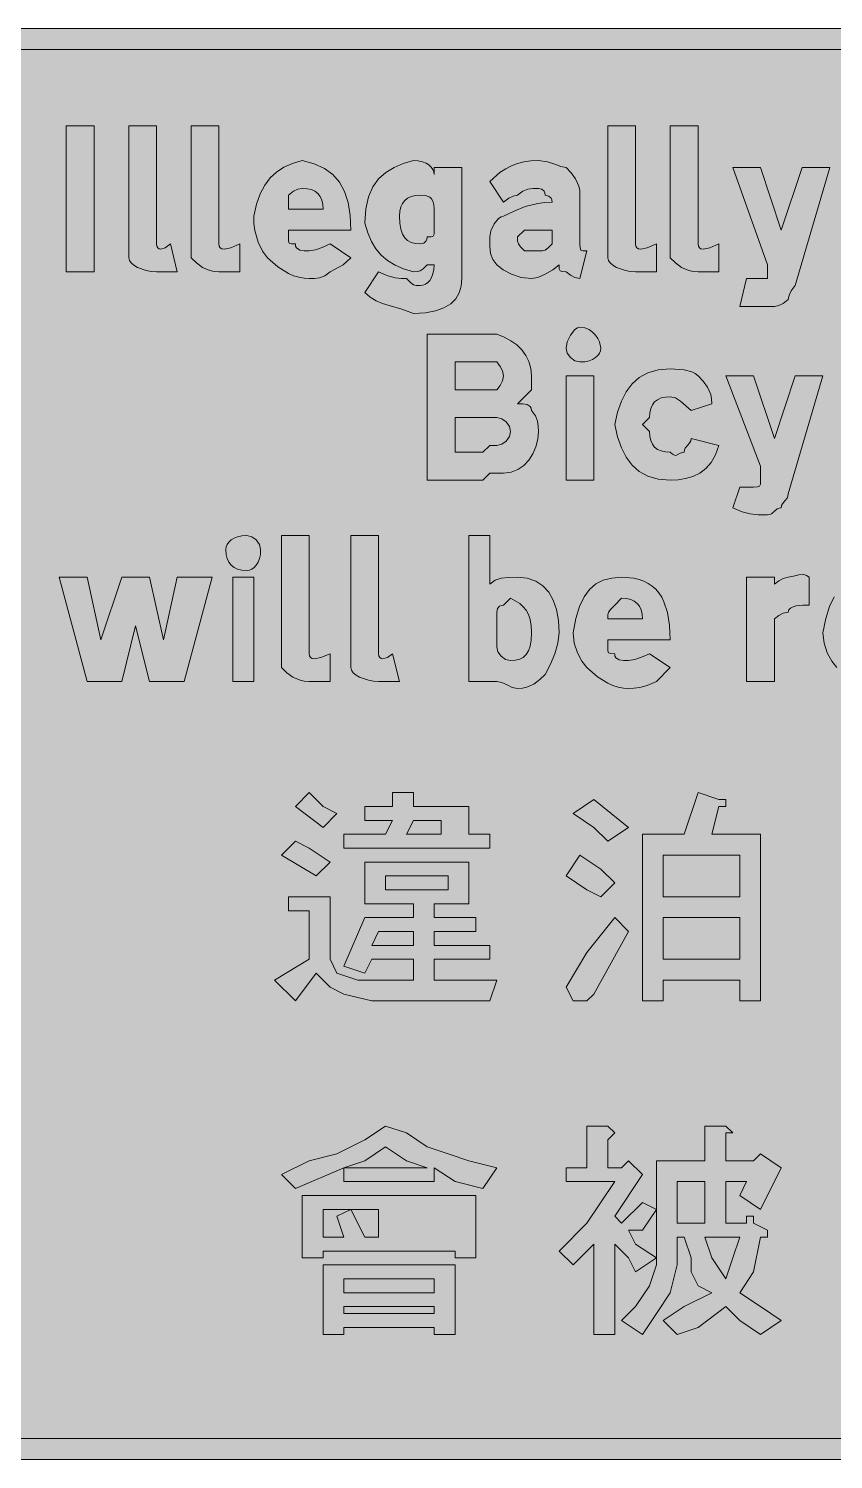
# Model space of a CAD drawing. Header units: metres. Extents: x 18 to 549, y 13 to 260.
# Drawn here: x 259 to 398.1, y 13 to 260.2 of the extents above; entities that cross this region are included whole.
import ezdxf

# ---------------------------------------------------------------- set-up
doc = ezdxf.new("R2010")
doc.units = ezdxf.units.M
doc.layers.add('FILL_BLACK_000000', color=7, linetype='Continuous', true_color=0x000000)
doc.layers.add('FILL_WHITE_FFFFFF', color=7, linetype='Continuous', true_color=0xffffff)

msp = doc.modelspace()

# ---------------------------------------------------------------- hatches: boundary and pattern name
at = {"layer": 'FILL_BLACK_000000', "true_color": 0x000000}
h = msp.add_hatch(color=7, dxfattribs=at)
h.dxf.hatch_style = 1
h.paths.add_polyline_path([(548.63, 19.58), (548.37, 17.91), (548.08, 17.15), (547.66, 16.47), (547.06, 15.86), (546.27, 15.36), (545.77, 14.57), (545.16, 13.97), (544.48, 13.55), (543.72, 13.26), (542.05, 13), (540.27, 12.96), (26.67, 12.96), (23.07, 12.96), (22.19, 13.17), (21.42, 13.71), (20.88, 14.48), (20.67, 15.36), (19.88, 15.86), (19.28, 16.47), (18.86, 17.15), (18.57, 17.91), (18.31, 19.58), (18.27, 21.36), (18.27, 251.76), (18.31, 253.54), (18.57, 255.21), (18.86, 255.97), (19.28, 256.65), (19.88, 257.26), (20.67, 257.76), (21.78, 258.64), (23.22, 259.41), (24.89, 259.95), (26.67, 260.16), (540.27, 260.16), (543.87, 260.16), (544.75, 259.45), (545.52, 258.96), (546.06, 258.47), (546.22, 258.16), (546.27, 257.76), (547.06, 257.26), (547.66, 256.65), (548.08, 255.97), (548.37, 255.21), (548.63, 253.54), (548.67, 251.76), (548.67, 21.36), (548.63, 19.58)])
h.paths.add_polyline_path([(545.05, 252.66), (544.92, 253.56), (544.56, 254.46), (543.87, 255.36), (542.97, 255.55), (542.07, 255.96), (541.17, 256.37), (540.27, 256.56), (26.67, 256.56), (25.98, 256.54), (25.62, 256.41), (25.49, 256.05), (25.47, 255.36), (23.07, 255.36), (23.07, 252.96), (22.67, 252.91), (22.38, 252.77), (22.02, 252.36), (21.87, 251.76), (21.87, 21.36), (21.89, 20.65), (22.02, 20.16), (22.38, 19.67), (23.07, 18.96), (23.07, 17.76), (23.47, 17.71), (23.78, 17.57), (24.27, 17.16), (24.76, 16.75), (25.07, 16.61), (25.47, 16.56), (26.67, 16.56), (540.27, 16.56), (542.67, 16.56), (543.87, 17.76), (545.07, 18.96), (545.07, 21.36), (545.07, 251.76), (545.05, 252.66)], flags=16)
h = msp.add_hatch(color=7, dxfattribs=at)
h.dxf.hatch_style = 1
h.paths.add_polyline_path([(265.47, 218.16), (265.47, 243.36), (270.27, 243.36), (270.27, 218.16), (265.47, 218.16)])
h = msp.add_hatch(color=7, dxfattribs=at)
h.dxf.hatch_style = 1
h.paths.add_polyline_path([(281.07, 222.96), (281.12, 222.57), (281.28, 222.29), (281.51, 222.12), (281.82, 222.06), (282.59, 222.29), (283.47, 222.96), (284.67, 218.16), (283.47, 218.16), (281.07, 218.16), (280.17, 218.21), (279.31, 218.37), (277.77, 218.91), (277.16, 219.27), (276.68, 219.68), (276.38, 220.11), (276.27, 220.56), (276.27, 221.76), (276.27, 243.36), (281.07, 243.36), (281.07, 222.96)])
h = msp.add_hatch(color=7, dxfattribs=at)
h.dxf.hatch_style = 1
h.paths.add_polyline_path([(291.87, 222.96), (291.93, 222.57), (292.1, 222.29), (292.38, 222.12), (292.77, 222.06), (293.9, 222.29), (295.47, 222.96), (295.47, 218.16), (294.27, 218.16), (291.87, 218.16), (291.02, 218.21), (290.28, 218.37), (289.02, 218.91), (287.99, 219.68), (287.07, 220.56), (287.07, 221.76), (287.07, 243.36), (291.87, 243.36), (291.87, 222.96)])
h = msp.add_hatch(color=7, dxfattribs=at)
h.dxf.hatch_style = 1
h.paths.add_polyline_path([(363.87, 222.96), (363.93, 222.57), (364.1, 222.29), (364.38, 222.12), (364.77, 222.06), (365.9, 222.29), (367.47, 222.96), (367.47, 218.16), (366.27, 218.16), (363.87, 218.16), (362.97, 218.21), (362.11, 218.37), (360.57, 218.91), (359.96, 219.27), (359.48, 219.68), (359.18, 220.11), (359.07, 220.56), (359.07, 221.76), (359.07, 243.36), (363.87, 243.36), (363.87, 222.96)])
h = msp.add_hatch(color=7, dxfattribs=at)
h.dxf.hatch_style = 1
h.paths.add_polyline_path([(374.67, 222.96), (374.73, 222.57), (374.9, 222.29), (375.18, 222.12), (375.57, 222.06), (376.7, 222.29), (378.27, 222.96), (378.27, 218.16), (377.07, 218.16), (374.67, 218.16), (373.82, 218.21), (373.08, 218.37), (371.82, 218.91), (370.79, 219.68), (369.87, 220.56), (369.87, 221.76), (369.87, 243.36), (374.67, 243.36), (374.67, 222.96)])
h = msp.add_hatch(color=7, dxfattribs=at)
h.dxf.hatch_style = 1
h.paths.add_polyline_path([(303.87, 224.16), (303.89, 223.47), (304.02, 223.11), (304.38, 222.98), (305.07, 222.96), (305.12, 222.56), (305.28, 222.27), (305.82, 221.91), (306.59, 221.78), (307.47, 221.76), (308.54, 221.95), (309.72, 222.36), (311.07, 222.96), (314.67, 220.56), (313.32, 219.36), (311.07, 218.16), (310.17, 217.47), (309.27, 217.11), (308.37, 216.98), (307.47, 216.96), (306.57, 217.02), (305.67, 217.19), (304.77, 217.47), (303.87, 217.86), (302.07, 218.99), (300.27, 220.56), (299.39, 221.69), (298.62, 223.26), (298.08, 225.29), (297.92, 226.47), (297.87, 227.76), (298.38, 229.85), (299.01, 231.62), (299.79, 233.12), (300.72, 234.36), (301.82, 235.38), (303.1, 236.2), (304.58, 236.85), (306.27, 237.36), (308.35, 236.8), (310.11, 235.99), (311.56, 234.93), (312.72, 233.61), (313.59, 232), (314.2, 230.1), (314.56, 227.89), (314.67, 225.36), (303.87, 225.36), (303.87, 224.16)])
h.paths.add_polyline_path([(309.81, 229.8), (309.65, 230.54), (309.36, 231.15), (308.97, 231.66), (308.46, 232.05), (307.85, 232.34), (307.11, 232.5), (306.27, 232.56), (305.52, 232.41), (304.75, 232.05), (303.87, 231.36), (303.87, 228.96), (309.87, 228.96), (309.81, 229.8)], flags=16)
h = msp.add_hatch(color=7, dxfattribs=at)
h.dxf.hatch_style = 1
h.paths.add_polyline_path([(333.4, 214.5), (332.79, 213.48), (331.92, 212.61), (330.76, 211.91), (329.31, 211.39), (327.55, 211.07), (325.47, 210.96), (323.48, 211.69), (321.27, 212.31), (320.15, 212.68), (319.06, 213.15), (318.02, 213.77), (317.07, 214.56), (319.47, 218.16), (321.06, 217.47), (322.32, 217.11), (323.35, 216.98), (324.27, 216.96), (324.98, 216.27), (325.47, 215.91), (325.96, 215.78), (326.67, 215.76), (327.12, 215.82), (327.55, 215.99), (327.96, 216.27), (328.32, 216.66), (328.63, 217.17), (328.86, 217.79), (329.02, 218.52), (329.07, 219.36), (327.87, 219.36), (327.16, 218.67), (326.67, 218.31), (326.18, 218.18), (325.47, 218.16), (323.78, 218.67), (322.3, 219.3), (321.02, 220.08), (319.92, 221.01), (318.99, 222.11), (318.21, 223.39), (317.58, 224.87), (317.07, 226.56), (317.23, 229.04), (317.71, 231.12), (318.46, 232.82), (319.47, 234.21), (320.7, 235.31), (322.13, 236.18), (323.73, 236.85), (325.47, 237.36), (326.31, 237.31), (327.05, 237.15), (327.66, 236.92), (328.17, 236.61), (328.56, 236.25), (328.85, 235.84), (329.01, 235.41), (329.07, 234.96), (329.07, 236.16), (333.87, 236.16), (333.87, 216.96), (333.76, 215.67), (333.4, 214.5)])
h.paths.add_polyline_path([(328.86, 230.35), (328.63, 230.77), (328.32, 231.06), (327.55, 231.32), (326.67, 231.36), (325.83, 231.3), (325.1, 231.14), (324.48, 230.85), (323.97, 230.46), (323.58, 229.95), (323.3, 229.34), (323.13, 228.6), (323.07, 227.76), (323.13, 226.52), (323.3, 225.49), (323.58, 224.66), (323.97, 224.01), (324.48, 223.53), (325.1, 223.2), (325.83, 223.02), (326.67, 222.96), (327.27, 223.11), (327.68, 223.47), (327.82, 223.76), (327.87, 224.16), (328.56, 224.18), (328.92, 224.31), (329.05, 224.67), (329.07, 225.36), (329.07, 228.96), (329.02, 229.75), (328.86, 230.35)], flags=16)
h = msp.add_hatch(color=7, dxfattribs=at)
h.dxf.hatch_style = 1
h.paths.add_polyline_path([(353.39, 217.15), (352.62, 217.56), (351.87, 218.16), (351.18, 218.18), (350.82, 218.31), (350.69, 218.67), (350.67, 219.36), (349.58, 218.48), (348.27, 217.71), (346.96, 217.17), (345.87, 216.96), (344.09, 217.17), (342.42, 217.71), (340.98, 218.48), (339.87, 219.36), (339.18, 220.28), (338.82, 221.31), (338.69, 222.57), (338.67, 224.16), (338.88, 225.23), (339.42, 226.41), (340.19, 227.37), (340.62, 227.65), (341.07, 227.76), (342.89, 228.64), (344.82, 229.41), (346.98, 229.95), (348.17, 230.11), (349.47, 230.16), (349.42, 230.56), (349.28, 230.85), (348.87, 231.21), (348.27, 231.36), (348.22, 231.76), (348.08, 232.05), (347.67, 232.41), (347.07, 232.56), (346.17, 232.54), (345.27, 232.41), (344.37, 232.05), (343.47, 231.36), (342.72, 231.21), (341.95, 230.85), (341.07, 230.16), (338.67, 233.76), (340.49, 235.34), (341.43, 235.95), (342.42, 236.46), (343.46, 236.85), (344.58, 237.13), (345.77, 237.3), (347.07, 237.36), (348.66, 237.17), (349.92, 236.76), (350.95, 236.35), (351.87, 236.16), (352.75, 235.24), (353.52, 234.21), (354.06, 232.95), (354.22, 232.21), (354.27, 231.36), (354.27, 222.96), (354.29, 222.27), (354.42, 221.91), (354.78, 221.78), (355.47, 221.76), (354.27, 216.96), (353.39, 217.15)])
h.paths.add_polyline_path([(343.62, 222.96), (343.98, 222.47), (344.67, 221.76), (347.07, 221.76), (347.78, 221.78), (348.27, 221.91), (348.76, 222.27), (349.47, 222.96), (349.47, 225.36), (344.67, 225.36), (343.47, 224.16), (343.49, 223.45), (343.62, 222.96)], flags=16)
h = msp.add_hatch(color=7, dxfattribs=at)
h.dxf.hatch_style = 1
h.paths.add_polyline_path([(391.47, 215.76), (390.78, 214.88), (390.42, 214.11), (390.27, 213.36), (389.39, 212.67), (388.62, 212.31), (387.87, 212.16), (381.87, 212.16), (383.07, 216.96), (384.27, 216.96), (385.47, 216.96), (386.67, 216.96), (386.67, 218.16), (386.67, 219.36), (380.67, 236.16), (385.47, 236.16), (389.07, 225.36), (392.67, 236.16), (397.47, 236.16), (391.47, 215.76)])
h = msp.add_hatch(color=7, dxfattribs=at)
h.dxf.hatch_style = 1
h.paths.add_polyline_path([(357.81, 204.51), (357.65, 204.08), (357.36, 203.67), (356.97, 203.31), (356.46, 203), (355.85, 202.77), (355.11, 202.61), (354.27, 202.56), (353.39, 202.77), (352.62, 203.31), (352.08, 204.08), (351.87, 204.96), (352.08, 206.03), (352.62, 207.21), (353.39, 208.17), (353.82, 208.45), (354.27, 208.56), (355.11, 208.45), (355.85, 208.17), (356.46, 207.74), (356.97, 207.21), (357.36, 206.63), (357.65, 206.03), (357.87, 204.96), (357.81, 204.51)])
h = msp.add_hatch(color=7, dxfattribs=at)
h.dxf.hatch_style = 1
h.paths.add_polyline_path([(337.47, 207.36), (338.67, 207.36), (339.87, 207.36), (341.16, 206.85), (342.33, 206.24), (343.35, 205.5), (344.22, 204.66), (344.92, 203.7), (345.44, 202.64), (345.76, 201.45), (345.87, 200.16), (345.87, 197.76), (343.47, 195.36), (344.35, 195.34), (345.12, 195.21), (345.66, 194.85), (345.82, 194.56), (345.87, 194.16), (346.56, 193.26), (346.92, 192.36), (347.05, 191.46), (347.07, 190.56), (346.96, 189.22), (346.64, 187.92), (346.12, 186.7), (345.42, 185.61), (344.55, 184.69), (343.53, 183.98), (342.36, 183.52), (341.07, 183.36), (339.87, 183.36), (338.67, 183.36), (337.47, 182.16), (327.87, 182.16), (327.87, 207.36), (336.27, 207.36), (337.47, 207.36)])
h.paths.add_polyline_path([(339.87, 202.56), (338.67, 202.56), (337.47, 202.56), (332.67, 202.56), (332.67, 197.76), (337.47, 197.76), (338.67, 197.76), (339.87, 197.76), (340.47, 198.51), (340.88, 199.28), (341.07, 200.16), (340.88, 201.04), (340.47, 201.81), (339.87, 202.56)], flags=16)
h.paths.add_polyline_path([(338.67, 188.16), (339.87, 188.16), (340.75, 188.37), (341.52, 188.91), (342.06, 189.68), (342.27, 190.56), (342.06, 191.44), (341.52, 192.21), (340.75, 192.75), (339.87, 192.96), (338.67, 192.96), (337.47, 192.96), (332.67, 192.96), (332.67, 186.96), (337.47, 186.96), (338.67, 188.16)], flags=16)
h = msp.add_hatch(color=7, dxfattribs=at)
h.dxf.hatch_style = 1
h.paths.add_polyline_path([(372.27, 201.21), (373.58, 200.85), (374.17, 200.56), (374.67, 200.16), (375.55, 199.24), (376.32, 198.21), (376.86, 196.95), (377.02, 196.21), (377.07, 195.36), (373.47, 194.16), (371.67, 195.81), (370.77, 196.35), (369.87, 196.56), (369.03, 196.5), (368.3, 196.34), (367.68, 196.05), (367.17, 195.66), (366.78, 195.15), (366.5, 194.53), (366.33, 193.8), (366.27, 192.96), (365.07, 191.76), (366.27, 190.56), (366.33, 189.72), (366.5, 188.99), (366.78, 188.37), (367.17, 187.86), (367.68, 187.47), (368.3, 187.19), (369.03, 187.02), (369.87, 186.96), (370.27, 186.62), (370.58, 186.45), (370.84, 186.43), (371.07, 186.51), (371.56, 186.79), (372.27, 186.96), (372.32, 187.36), (372.46, 187.67), (372.87, 188.16), (373.28, 188.65), (373.42, 188.96), (373.47, 189.36), (378.27, 188.16), (377.71, 186.52), (376.96, 185.2), (376.03, 184.15), (374.97, 183.36), (373.79, 182.79), (372.53, 182.42), (371.22, 182.22), (369.87, 182.16), (367.78, 182.33), (366.01, 182.82), (364.51, 183.62), (363.27, 184.71), (362.25, 186.09), (361.43, 187.73), (360.78, 189.62), (360.27, 191.76), (360.78, 193.9), (361.43, 195.79), (362.25, 197.43), (363.27, 198.81), (364.51, 199.9), (366.01, 200.7), (367.78, 201.19), (369.87, 201.36), (372.27, 201.21)])
h = msp.add_hatch(color=7, dxfattribs=at)
h.dxf.hatch_style = 1
h.paths.add_polyline_path([(351.87, 182.16), (351.87, 200.16), (356.67, 200.16), (356.67, 182.16), (351.87, 182.16)])
h = msp.add_hatch(color=7, dxfattribs=at)
h.dxf.hatch_style = 1
h.paths.add_polyline_path([(390.27, 179.76), (390.22, 179.36), (390.08, 179.05), (389.67, 178.56), (389.26, 178.07), (389.12, 177.76), (389.07, 177.36), (388.67, 177.31), (388.36, 177.17), (387.87, 176.76), (387.38, 176.35), (387.07, 176.21), (386.67, 176.16), (385.06, 176.18), (383.67, 176.31), (382.28, 176.67), (380.67, 177.36), (381.87, 180.96), (383.07, 180.96), (384.27, 180.96), (384.96, 180.98), (385.32, 181.11), (385.45, 181.47), (385.47, 182.16), (385.47, 183.36), (385.47, 184.56), (379.47, 200.16), (384.27, 200.16), (387.87, 189.36), (391.47, 200.16), (396.27, 200.16), (390.27, 179.76)])
h = msp.add_hatch(color=7, dxfattribs=at)
h.dxf.hatch_style = 1
h.paths.add_polyline_path([(299.02, 169.32), (298.86, 168.59), (298.63, 167.97), (298.32, 167.46), (297.96, 167.07), (297.55, 166.79), (297.12, 166.62), (296.67, 166.56), (295.83, 166.62), (295.1, 166.79), (294.48, 167.07), (293.97, 167.46), (293.58, 167.97), (293.3, 168.59), (293.13, 169.32), (293.07, 170.16), (293.13, 170.61), (293.3, 171.04), (293.58, 171.45), (293.97, 171.81), (294.48, 172.12), (295.1, 172.35), (295.83, 172.51), (296.67, 172.56), (297.55, 172.35), (298.32, 171.81), (298.86, 171.04), (299.07, 170.16), (299.02, 169.32)])
h = msp.add_hatch(color=7, dxfattribs=at)
h.dxf.hatch_style = 1
h.paths.add_polyline_path([(307.47, 152.16), (307.53, 151.77), (307.7, 151.48), (307.98, 151.32), (308.37, 151.26), (309.5, 151.48), (311.07, 152.16), (311.07, 147.36), (309.87, 147.36), (307.47, 147.36), (306.62, 147.41), (305.88, 147.57), (304.62, 148.11), (303.59, 148.88), (302.67, 149.76), (302.67, 150.96), (302.67, 172.56), (307.47, 172.56), (307.47, 152.16)])
h = msp.add_hatch(color=7, dxfattribs=at)
h.dxf.hatch_style = 1
h.paths.add_polyline_path([(319.47, 152.16), (319.52, 151.77), (319.68, 151.48), (319.91, 151.32), (320.22, 151.26), (320.99, 151.48), (321.87, 152.16), (323.07, 147.36), (321.87, 147.36), (319.47, 147.36), (318.57, 147.41), (317.71, 147.57), (316.17, 148.11), (315.56, 148.47), (315.08, 148.88), (314.78, 149.31), (314.67, 149.76), (314.67, 150.96), (314.67, 172.56), (319.47, 172.56), (319.47, 152.16)])
h = msp.add_hatch(color=7, dxfattribs=at)
h.dxf.hatch_style = 1
h.paths.add_polyline_path([(341.67, 146.76), (340.77, 147.17), (339.87, 147.36), (335.07, 147.36), (335.07, 172.56), (338.67, 172.56), (338.67, 164.16), (339.59, 164.85), (340.62, 165.21), (341.88, 165.34), (343.47, 165.36), (345.16, 165.19), (346.62, 164.7), (347.86, 163.9), (348.87, 162.81), (349.66, 161.43), (350.22, 159.79), (350.56, 157.9), (350.67, 155.76), (350.46, 153.96), (349.92, 152.16), (349.15, 150.36), (348.27, 148.56), (347.35, 147.68), (346.32, 146.91), (345.06, 146.37), (344.32, 146.21), (343.47, 146.16), (342.57, 146.35), (341.67, 146.76)])
h.paths.add_polyline_path([(343.85, 151.2), (344.46, 151.53), (344.97, 152.01), (345.36, 152.66), (345.65, 153.49), (345.81, 154.52), (345.87, 155.76), (345.81, 157), (345.65, 158.05), (345.36, 158.92), (344.97, 159.66), (344.46, 160.28), (343.85, 160.82), (342.27, 161.76), (341.07, 160.56), (340.67, 160.51), (340.38, 160.37), (340.02, 159.96), (339.87, 159.36), (339.87, 153.36), (340.08, 152.48), (340.62, 151.71), (341.39, 151.17), (342.27, 150.96), (343.11, 151.02), (343.85, 151.2)], flags=16)
h = msp.add_hatch(color=7, dxfattribs=at)
h.dxf.hatch_style = 1
h.paths.add_polyline_path([(383.07, 165.36), (387.87, 165.36), (387.87, 164.16), (388.62, 164.76), (389.39, 165.17), (390.27, 165.36), (391.17, 165.53), (392.07, 165.81), (392.97, 165.87), (393.42, 165.7), (393.87, 165.36), (393.87, 160.56), (392.8, 160.54), (391.62, 160.41), (391.09, 160.27), (390.66, 160.05), (390.38, 159.76), (390.27, 159.36), (389.39, 159.17), (388.62, 158.76), (387.87, 158.16), (387.87, 147.36), (383.07, 147.36), (383.07, 165.36)])
h = msp.add_hatch(color=7, dxfattribs=at)
h.dxf.hatch_style = 1
h.paths.add_polyline_path([(279.87, 147.36), (277.47, 156.96), (275.07, 147.36), (269.07, 147.36), (264.27, 165.36), (269.07, 165.36), (271.47, 154.56), (275.07, 165.36), (277.47, 165.36), (279.87, 165.36), (282.27, 154.56), (284.67, 165.36), (290.67, 165.36), (285.87, 147.36), (279.87, 147.36)])
h = msp.add_hatch(color=7, dxfattribs=at)
h.dxf.hatch_style = 1
h.paths.add_polyline_path([(294.27, 147.36), (294.27, 165.36), (297.87, 165.36), (297.87, 147.36), (294.27, 147.36)])
h = msp.add_hatch(color=7, dxfattribs=at)
h.dxf.hatch_style = 1
h.paths.add_polyline_path([(359.07, 153.36), (359.09, 152.67), (359.22, 152.31), (359.58, 152.18), (360.27, 152.16), (360.32, 151.76), (360.48, 151.47), (361.02, 151.11), (361.79, 150.98), (362.67, 150.96), (363.74, 151.15), (364.92, 151.56), (366.27, 152.16), (369.87, 149.76), (367.47, 147.36), (365.88, 146.67), (364.62, 146.31), (363.59, 146.18), (362.67, 146.16), (361.77, 146.22), (360.87, 146.39), (359.97, 146.67), (359.07, 147.06), (357.27, 148.19), (355.47, 149.76), (354.59, 150.87), (353.82, 152.31), (353.28, 153.98), (353.07, 155.76), (353.58, 158.24), (354.21, 160.3), (354.99, 161.96), (355.92, 163.26), (357.02, 164.22), (358.3, 164.87), (359.78, 165.24), (361.47, 165.36), (363.55, 165.19), (364.47, 164.98), (365.31, 164.68), (366.08, 164.31), (366.76, 163.84), (367.38, 163.29), (367.92, 162.66), (368.39, 161.94), (368.79, 161.14), (369.4, 159.29), (369.76, 157.09), (369.87, 154.56), (359.07, 154.56), (359.07, 153.36)])
h.paths.add_polyline_path([(365.01, 159), (364.85, 159.74), (364.56, 160.35), (364.17, 160.86), (363.66, 161.25), (363.05, 161.54), (362.31, 161.7), (361.47, 161.76), (360.27, 160.56), (359.58, 159.85), (359.22, 159.36), (359.09, 158.87), (359.07, 158.16), (365.07, 158.16), (365.01, 159)], flags=16)
h = msp.add_hatch(color=7, dxfattribs=at)
h.dxf.hatch_style = 1
h.paths.add_polyline_path([(402.27, 153.36), (402.29, 152.67), (402.42, 152.31), (402.78, 152.18), (403.47, 152.16), (403.52, 151.76), (403.68, 151.47), (404.22, 151.11), (404.99, 150.98), (405.87, 150.96), (406.94, 151.15), (408.12, 151.56), (409.47, 152.16), (413.07, 149.76), (410.67, 147.36), (409.08, 146.67), (407.82, 146.31), (406.79, 146.18), (405.87, 146.16), (404.97, 146.22), (404.07, 146.39), (403.17, 146.67), (402.27, 147.06), (400.47, 148.19), (398.67, 149.76), (397.79, 150.87), (397.02, 152.31), (396.48, 153.98), (396.27, 155.76), (396.78, 158.24), (397.41, 160.3), (398.19, 161.96), (399.12, 163.26), (400.22, 164.22), (401.5, 164.87), (402.98, 165.24), (404.67, 165.36), (406.75, 165.19), (407.67, 164.98), (408.51, 164.68), (409.28, 164.31), (409.96, 163.84), (410.58, 163.29), (411.12, 162.66), (411.59, 161.94), (411.99, 161.14), (412.6, 159.29), (412.96, 157.09), (413.07, 154.56), (402.27, 154.56), (402.27, 153.36)])
h.paths.add_polyline_path([(408.21, 159), (408.05, 159.74), (407.76, 160.35), (407.37, 160.86), (406.86, 161.25), (406.25, 161.54), (405.51, 161.7), (404.67, 161.76), (403.47, 160.56), (402.78, 159.85), (402.42, 159.36), (402.29, 158.87), (402.27, 158.16), (408.27, 158.16), (408.21, 159)], flags=16)
h = msp.add_hatch(color=7, dxfattribs=at)
h.dxf.hatch_style = 1
h.paths.add_polyline_path([(309.87, 125.76), (312.27, 124.56), (309.87, 122.16), (305.07, 125.76), (307.47, 128.16), (309.87, 125.76)])
h = msp.add_hatch(color=7, dxfattribs=at)
h.dxf.hatch_style = 1
h.paths.add_polyline_path([(325.47, 125.76), (335.07, 125.76), (335.07, 120.96), (338.67, 120.96), (338.67, 118.56), (313.47, 118.56), (313.47, 120.96), (320.67, 120.96), (321.87, 123.36), (317.07, 123.36), (317.07, 125.76), (321.87, 125.76), (321.87, 128.16), (325.47, 128.16), (325.47, 125.76)])
h.paths.add_polyline_path([(330.27, 123.36), (325.47, 123.36), (324.27, 120.96), (330.27, 120.96), (330.27, 123.36)], flags=16)
h = msp.add_hatch(color=7, dxfattribs=at)
h.dxf.hatch_style = 1
h.paths.add_polyline_path([(362.67, 122.16), (359.07, 119.76), (356.67, 122.16), (353.07, 124.56), (356.67, 126.96), (362.67, 122.16)])
h = msp.add_hatch(color=7, dxfattribs=at)
h.dxf.hatch_style = 1
h.paths.add_polyline_path([(379.47, 126.96), (379.47, 125.76), (378.27, 125.76), (377.07, 120.96), (385.47, 120.96), (385.47, 92.16), (381.87, 92.16), (381.87, 95.76), (368.67, 95.76), (368.67, 92.16), (365.07, 92.16), (365.07, 120.96), (372.27, 120.96), (374.67, 128.16), (378.27, 126.96), (379.47, 126.96)])
h.paths.add_polyline_path([(368.67, 117.36), (368.67, 110.16), (381.87, 110.16), (381.87, 117.36), (368.67, 117.36)], flags=16)
h.paths.add_polyline_path([(381.87, 106.56), (368.67, 106.56), (368.67, 99.36), (381.87, 99.36), (381.87, 106.56)], flags=16)
h = msp.add_hatch(color=7, dxfattribs=at)
h.dxf.hatch_style = 1
h.paths.add_polyline_path([(307.47, 118.56), (311.07, 116.16), (308.67, 113.76), (302.67, 117.36), (305.07, 119.76), (307.47, 118.56)])
h = msp.add_hatch(color=7, dxfattribs=at)
h.dxf.hatch_style = 1
h.paths.add_polyline_path([(357.87, 114.96), (360.27, 112.56), (357.87, 110.16), (355.47, 111.36), (351.87, 113.76), (354.27, 117.36), (357.87, 114.96)])
h = msp.add_hatch(color=7, dxfattribs=at)
h.dxf.hatch_style = 1
h.paths.add_polyline_path([(312.27, 96.96), (315.87, 95.76), (319.47, 95.76), (325.47, 95.76), (325.47, 99.36), (318.27, 99.36), (317.07, 96.96), (313.47, 98.16), (317.07, 106.56), (325.47, 106.56), (325.47, 108.96), (317.07, 108.96), (317.07, 116.16), (335.07, 116.16), (335.07, 108.96), (329.07, 108.96), (329.07, 106.56), (336.27, 106.56), (336.27, 104.16), (329.07, 104.16), (329.07, 101.76), (338.67, 101.76), (338.67, 99.36), (329.07, 99.36), (329.07, 95.76), (339.87, 95.76), (338.67, 92.16), (323.07, 92.16), (318.27, 92.16), (313.47, 93.36), (311.07, 94.56), (308.67, 96.96), (305.07, 92.16), (301.47, 95.76), (307.47, 99.36), (307.47, 107.76), (303.87, 107.76), (303.87, 110.16), (311.07, 110.16), (311.07, 99.36), (312.27, 96.96)])
h.paths.add_polyline_path([(319.47, 104.16), (318.27, 101.76), (325.47, 101.76), (325.47, 104.16), (319.47, 104.16)], flags=16)
h.paths.add_polyline_path([(331.47, 113.76), (320.67, 113.76), (320.67, 111.36), (331.47, 111.36), (331.47, 113.76)], flags=16)
h = msp.add_hatch(color=7, dxfattribs=at)
h.dxf.hatch_style = 1
h.paths.add_polyline_path([(356.67, 93.36), (355.47, 92.16), (354.27, 92.16), (353.07, 92.16), (351.87, 94.56), (355.47, 100.56), (360.27, 106.56), (362.67, 104.16), (356.67, 93.36)])
h = msp.add_hatch(color=7, dxfattribs=at)
h.dxf.hatch_style = 1
h.paths.add_polyline_path([(335.07, 64.56), (339.87, 63.36), (337.47, 59.76), (332.67, 60.96), (329.07, 63.36), (329.07, 60.96), (313.47, 60.96), (313.47, 63.36), (305.07, 59.76), (302.67, 62.16), (307.47, 64.56), (312.27, 65.76), (317.07, 68.16), (320.67, 70.56), (324.27, 69.36), (327.87, 66.96), (331.47, 65.76), (335.07, 64.56)])
h.paths.add_polyline_path([(327.87, 63.36), (324.27, 64.56), (320.67, 66.96), (317.07, 64.56), (313.47, 63.36), (327.87, 63.36)], flags=16)
h = msp.add_hatch(color=7, dxfattribs=at)
h.dxf.hatch_style = 1
h.paths.add_polyline_path([(355.47, 70.56), (359.07, 70.56), (360.27, 69.36), (359.07, 68.16), (359.07, 63.36), (361.47, 63.36), (362.67, 64.56), (365.07, 62.16), (360.27, 54.96), (361.47, 53.76), (365.07, 57.36), (367.47, 56.16), (365.07, 52.56), (362.67, 52.56), (363.87, 50.16), (367.47, 47.76), (363.87, 45.36), (362.67, 47.76), (360.27, 50.16), (360.27, 34.56), (356.67, 34.56), (356.67, 50.16), (353.07, 46.56), (350.67, 48.96), (355.47, 53.76), (360.27, 60.96), (351.87, 60.96), (351.87, 63.36), (355.47, 63.36), (355.47, 70.56)])
h = msp.add_hatch(color=7, dxfattribs=at)
h.dxf.hatch_style = 1
h.paths.add_polyline_path([(380.67, 69.36), (379.47, 69.36), (379.47, 64.56), (384.27, 64.56), (385.47, 65.76), (389.07, 63.36), (385.47, 56.16), (381.87, 58.56), (383.07, 60.96), (379.47, 60.96), (379.47, 53.76), (383.07, 53.76), (383.07, 54.96), (384.27, 54.96), (384.27, 53.76), (386.67, 52.56), (386.67, 51.36), (385.47, 51.36), (384.27, 45.36), (381.87, 41.76), (385.47, 39.36), (389.07, 36.96), (385.47, 34.56), (381.87, 36.96), (379.47, 39.36), (374.67, 35.76), (371.07, 34.56), (368.67, 36.96), (372.27, 39.36), (377.07, 41.76), (374.67, 42.96), (373.47, 45.36), (373.47, 47.76), (372.27, 51.36), (371.07, 51.36), (371.07, 46.56), (369.87, 41.76), (367.47, 38.16), (365.07, 34.56), (361.47, 36.96), (363.87, 39.36), (366.27, 42.96), (367.47, 46.56), (367.47, 51.36), (367.47, 64.56), (375.87, 64.56), (375.87, 70.56), (379.47, 70.56), (380.67, 69.36)])
h.paths.add_polyline_path([(380.67, 47.76), (381.87, 51.36), (375.87, 51.36), (377.07, 47.76), (379.47, 44.16), (380.67, 47.76)], flags=16)
h.paths.add_polyline_path([(375.87, 60.96), (371.07, 60.96), (371.07, 53.76), (375.87, 53.76), (375.87, 60.96)], flags=16)
h = msp.add_hatch(color=7, dxfattribs=at)
h.dxf.hatch_style = 1
h.paths.add_polyline_path([(336.27, 47.76), (332.67, 47.76), (332.67, 48.96), (309.87, 48.96), (309.87, 47.76), (306.27, 47.76), (306.27, 58.56), (336.27, 58.56), (336.27, 47.76)])
h.paths.add_polyline_path([(309.87, 51.36), (313.47, 51.36), (312.27, 54.96), (314.67, 56.16), (309.87, 56.16), (309.87, 51.36)], flags=16)
h.paths.add_polyline_path([(317.07, 51.36), (319.47, 51.36), (319.47, 56.16), (314.67, 56.16), (317.07, 51.36)], flags=16)
h = msp.add_hatch(color=7, dxfattribs=at)
h.dxf.hatch_style = 1
h.paths.add_polyline_path([(329.07, 34.56), (329.07, 35.76), (313.47, 35.76), (313.47, 34.56), (309.87, 34.56), (309.87, 46.56), (332.67, 46.56), (332.67, 34.56), (329.07, 34.56)])
h.paths.add_polyline_path([(313.47, 39.36), (313.47, 38.16), (329.07, 38.16), (329.07, 39.36), (313.47, 39.36)], flags=16)
h.paths.add_polyline_path([(329.07, 44.16), (313.47, 44.16), (313.47, 41.76), (329.07, 41.76), (329.07, 44.16)], flags=16)
at = {"layer": 'FILL_WHITE_FFFFFF', "true_color": 0xffffff}
h = msp.add_hatch(color=7, dxfattribs=at)
h.dxf.hatch_style = 1
h.paths.add_polyline_path([(540.98, 256.54), (541.47, 256.41), (541.96, 256.05), (542.67, 255.36), (543.87, 255.36), (543.92, 254.96), (544.06, 254.65), (544.47, 254.16), (544.88, 253.67), (545.02, 253.36), (545.07, 252.96), (545.07, 251.76), (545.07, 21.36), (545.05, 20.46), (544.92, 19.56), (544.56, 18.66), (543.87, 17.76), (542.97, 17.07), (542.07, 16.71), (541.17, 16.58), (540.27, 16.56), (26.67, 16.56), (25.77, 16.58), (24.87, 16.71), (23.97, 17.07), (23.07, 17.76), (22.88, 18.66), (22.47, 19.56), (22.06, 20.46), (21.87, 21.36), (21.87, 251.76), (22.06, 252.66), (22.47, 253.56), (22.88, 254.46), (23.07, 255.36), (23.97, 255.55), (24.87, 255.96), (25.77, 256.37), (26.67, 256.56), (540.27, 256.56), (540.98, 256.54)])

# ---------------------------------------------------------------- linework, layer by layer
at = {"layer": 'FILL_BLACK_000000', "lineweight": 0, "true_color": 0x000000}
for points in [[(26.67, 260.16), (540.27, 260.16)], [(26.67, 16.56), (540.27, 16.56), (542.67, 16.56), (543.87, 17.76), (545.07, 18.96), (545.07, 21.36), (545.07, 251.76), (545.05, 252.66), (544.92, 253.56), (544.56, 254.46), (543.87, 255.36), (542.97, 255.55), (542.07, 255.96), (541.17, 256.37), (540.27, 256.56), (26.67, 256.56)], [(398.67, 149.76), (397.79, 150.87), (397.02, 152.31), (396.48, 153.98), (396.27, 155.76), (396.78, 158.24), (397.41, 160.3), (398.19, 161.96)], [(540.27, 12.96), (26.67, 12.96)]]:
    msp.add_lwpolyline(points, dxfattribs=at)
for points in [[(265.47, 218.16), (265.47, 243.36), (270.27, 243.36), (270.27, 218.16)], [(281.07, 222.96), (281.12, 222.57), (281.28, 222.29), (281.51, 222.12), (281.82, 222.06), (282.59, 222.29), (283.47, 222.96), (284.67, 218.16), (283.47, 218.16), (281.07, 218.16), (280.17, 218.21), (279.31, 218.37), (277.77, 218.91), (277.16, 219.27), (276.68, 219.68), (276.38, 220.11), (276.27, 220.56), (276.27, 221.76), (276.27, 243.36), (281.07, 243.36)], [(291.87, 222.96), (291.93, 222.57), (292.1, 222.29), (292.38, 222.12), (292.77, 222.06), (293.9, 222.29), (295.47, 222.96), (295.47, 218.16), (294.27, 218.16), (291.87, 218.16), (291.02, 218.21), (290.28, 218.37), (289.02, 218.91), (287.99, 219.68), (287.07, 220.56), (287.07, 221.76), (287.07, 243.36), (291.87, 243.36)], [(363.87, 222.96), (363.93, 222.57), (364.1, 222.29), (364.38, 222.12), (364.77, 222.06), (365.9, 222.29), (367.47, 222.96), (367.47, 218.16), (366.27, 218.16), (363.87, 218.16), (362.97, 218.21), (362.11, 218.37), (360.57, 218.91), (359.96, 219.27), (359.48, 219.68), (359.18, 220.11), (359.07, 220.56), (359.07, 221.76), (359.07, 243.36), (363.87, 243.36)], [(374.67, 222.96), (374.73, 222.57), (374.9, 222.29), (375.18, 222.12), (375.57, 222.06), (376.7, 222.29), (378.27, 222.96), (378.27, 218.16), (377.07, 218.16), (374.67, 218.16), (373.82, 218.21), (373.08, 218.37), (371.82, 218.91), (370.79, 219.68), (369.87, 220.56), (369.87, 221.76), (369.87, 243.36), (374.67, 243.36)], [(303.87, 224.16), (303.89, 223.47), (304.02, 223.11), (304.38, 222.98), (305.07, 222.96), (305.12, 222.56), (305.28, 222.27), (305.82, 221.91), (306.59, 221.78), (307.47, 221.76), (308.54, 221.95), (309.72, 222.36), (311.07, 222.96), (314.67, 220.56), (313.32, 219.36), (311.07, 218.16), (310.17, 217.47), (309.27, 217.11), (308.37, 216.98), (307.47, 216.96), (306.57, 217.02), (305.67, 217.19), (304.77, 217.47), (303.87, 217.86), (302.07, 218.99), (300.27, 220.56), (299.39, 221.69), (298.62, 223.26), (298.08, 225.29), (297.92, 226.47), (297.87, 227.76), (298.38, 229.85), (299.01, 231.62), (299.79, 233.12), (300.72, 234.36), (301.82, 235.38), (303.1, 236.2), (304.58, 236.85), (306.27, 237.36), (308.35, 236.8), (310.11, 235.99), (311.56, 234.93), (312.72, 233.61), (313.59, 232), (314.2, 230.1), (314.56, 227.89), (314.67, 225.36), (303.87, 225.36)], [(333.4, 214.5), (332.79, 213.48), (331.92, 212.61), (330.76, 211.91), (329.31, 211.39), (327.55, 211.07), (325.47, 210.96), (323.48, 211.69), (321.27, 212.31), (320.15, 212.68), (319.06, 213.15), (318.02, 213.77), (317.07, 214.56), (319.47, 218.16), (321.06, 217.47), (322.32, 217.11), (323.35, 216.98), (324.27, 216.96), (324.98, 216.27), (325.47, 215.91), (325.96, 215.78), (326.67, 215.76), (327.12, 215.82), (327.55, 215.99), (327.96, 216.27), (328.32, 216.66), (328.63, 217.17), (328.86, 217.79), (329.02, 218.52), (329.07, 219.36), (327.87, 219.36), (327.16, 218.67), (326.67, 218.31), (326.18, 218.18), (325.47, 218.16), (323.78, 218.67), (322.3, 219.3), (321.02, 220.08), (319.92, 221.01), (318.99, 222.11), (318.21, 223.39), (317.58, 224.87), (317.07, 226.56), (317.23, 229.04), (317.71, 231.12), (318.46, 232.82), (319.47, 234.21), (320.7, 235.31), (322.13, 236.18), (323.73, 236.85), (325.47, 237.36), (326.31, 237.31), (327.05, 237.15), (327.66, 236.92), (328.17, 236.61), (328.56, 236.25), (328.85, 235.84), (329.01, 235.41), (329.07, 234.96), (329.07, 236.16), (333.87, 236.16), (333.87, 216.96), (333.76, 215.67)], [(353.39, 217.15), (352.62, 217.56), (351.87, 218.16), (351.18, 218.18), (350.82, 218.31), (350.69, 218.67), (350.67, 219.36), (349.58, 218.48), (348.27, 217.71), (346.96, 217.17), (345.87, 216.96), (344.09, 217.17), (342.42, 217.71), (340.98, 218.48), (339.87, 219.36), (339.18, 220.28), (338.82, 221.31), (338.69, 222.57), (338.67, 224.16), (338.88, 225.23), (339.42, 226.41), (340.19, 227.37), (340.62, 227.65), (341.07, 227.76), (342.89, 228.64), (344.82, 229.41), (346.98, 229.95), (348.17, 230.11), (349.47, 230.16), (349.42, 230.56), (349.28, 230.85), (348.87, 231.21), (348.27, 231.36), (348.22, 231.76), (348.08, 232.05), (347.67, 232.41), (347.07, 232.56), (346.17, 232.54), (345.27, 232.41), (344.37, 232.05), (343.47, 231.36), (342.72, 231.21), (341.95, 230.85), (341.07, 230.16), (338.67, 233.76), (340.49, 235.34), (341.43, 235.95), (342.42, 236.46), (343.46, 236.85), (344.58, 237.13), (345.77, 237.3), (347.07, 237.36), (348.66, 237.17), (349.92, 236.76), (350.95, 236.35), (351.87, 236.16), (352.75, 235.24), (353.52, 234.21), (354.06, 232.95), (354.22, 232.21), (354.27, 231.36), (354.27, 222.96), (354.29, 222.27), (354.42, 221.91), (354.78, 221.78), (355.47, 221.76), (354.27, 216.96)], [(391.47, 215.76), (390.78, 214.88), (390.42, 214.11), (390.27, 213.36), (389.39, 212.67), (388.62, 212.31), (387.87, 212.16), (381.87, 212.16), (383.07, 216.96), (384.27, 216.96), (385.47, 216.96), (386.67, 216.96), (386.67, 218.16), (386.67, 219.36), (380.67, 236.16), (385.47, 236.16), (389.07, 225.36), (392.67, 236.16), (397.47, 236.16)], [(309.81, 229.8), (309.65, 230.54), (309.36, 231.15), (308.97, 231.66), (308.46, 232.05), (307.85, 232.34), (307.11, 232.5), (306.27, 232.56), (305.52, 232.41), (304.75, 232.05), (303.87, 231.36), (303.87, 228.96), (309.87, 228.96)], [(328.86, 230.35), (328.63, 230.77), (328.32, 231.06), (327.55, 231.32), (326.67, 231.36), (325.83, 231.3), (325.1, 231.14), (324.48, 230.85), (323.97, 230.46), (323.58, 229.95), (323.3, 229.34), (323.13, 228.6), (323.07, 227.76), (323.13, 226.52), (323.3, 225.49), (323.58, 224.66), (323.97, 224.01), (324.48, 223.53), (325.1, 223.2), (325.83, 223.02), (326.67, 222.96), (327.27, 223.11), (327.68, 223.47), (327.82, 223.76), (327.87, 224.16), (328.56, 224.18), (328.92, 224.31), (329.05, 224.67), (329.07, 225.36), (329.07, 228.96), (329.02, 229.75)], [(343.62, 222.96), (343.98, 222.47), (344.67, 221.76), (347.07, 221.76), (347.78, 221.78), (348.27, 221.91), (348.76, 222.27), (349.47, 222.96), (349.47, 225.36), (344.67, 225.36), (343.47, 224.16), (343.49, 223.45)], [(357.81, 204.51), (357.65, 204.08), (357.36, 203.67), (356.97, 203.31), (356.46, 203), (355.85, 202.77), (355.11, 202.61), (354.27, 202.56), (353.39, 202.77), (352.62, 203.31), (352.08, 204.08), (351.87, 204.96), (352.08, 206.03), (352.62, 207.21), (353.39, 208.17), (353.82, 208.45), (354.27, 208.56), (355.11, 208.45), (355.85, 208.17), (356.46, 207.74), (356.97, 207.21), (357.36, 206.63), (357.65, 206.03), (357.87, 204.96)], [(337.47, 207.36), (338.67, 207.36), (339.87, 207.36), (341.16, 206.85), (342.33, 206.24), (343.35, 205.5), (344.22, 204.66), (344.92, 203.7), (345.44, 202.64), (345.76, 201.45), (345.87, 200.16), (345.87, 197.76), (343.47, 195.36), (344.35, 195.34), (345.12, 195.21), (345.66, 194.85), (345.82, 194.56), (345.87, 194.16), (346.56, 193.26), (346.92, 192.36), (347.05, 191.46), (347.07, 190.56), (346.96, 189.22), (346.64, 187.92), (346.12, 186.7), (345.42, 185.61), (344.55, 184.69), (343.53, 183.98), (342.36, 183.52), (341.07, 183.36), (339.87, 183.36), (338.67, 183.36), (337.47, 182.16), (327.87, 182.16), (327.87, 207.36), (336.27, 207.36)], [(339.87, 202.56), (338.67, 202.56), (337.47, 202.56), (332.67, 202.56), (332.67, 197.76), (337.47, 197.76), (338.67, 197.76), (339.87, 197.76), (340.47, 198.51), (340.88, 199.28), (341.07, 200.16), (340.88, 201.04), (340.47, 201.81)], [(372.27, 201.21), (373.58, 200.85), (374.17, 200.56), (374.67, 200.16), (375.55, 199.24), (376.32, 198.21), (376.86, 196.95), (377.02, 196.21), (377.07, 195.36), (373.47, 194.16), (371.67, 195.81), (370.77, 196.35), (369.87, 196.56), (369.03, 196.5), (368.3, 196.34), (367.68, 196.05), (367.17, 195.66), (366.78, 195.15), (366.5, 194.53), (366.33, 193.8), (366.27, 192.96), (365.07, 191.76), (366.27, 190.56), (366.33, 189.72), (366.5, 188.99), (366.78, 188.37), (367.17, 187.86), (367.68, 187.47), (368.3, 187.19), (369.03, 187.02), (369.87, 186.96), (370.27, 186.62), (370.58, 186.45), (370.84, 186.43), (371.07, 186.51), (371.56, 186.79), (372.27, 186.96), (372.32, 187.36), (372.46, 187.67), (372.87, 188.16), (373.28, 188.65), (373.42, 188.96), (373.47, 189.36), (378.27, 188.16), (377.71, 186.52), (376.96, 185.2), (376.03, 184.15), (374.97, 183.36), (373.79, 182.79), (372.53, 182.42), (371.22, 182.22), (369.87, 182.16), (367.78, 182.33), (366.01, 182.82), (364.51, 183.62), (363.27, 184.71), (362.25, 186.09), (361.43, 187.73), (360.78, 189.62), (360.27, 191.76), (360.78, 193.9), (361.43, 195.79), (362.25, 197.43), (363.27, 198.81), (364.51, 199.9), (366.01, 200.7), (367.78, 201.19), (369.87, 201.36)], [(351.87, 182.16), (351.87, 200.16), (356.67, 200.16), (356.67, 182.16)], [(390.27, 179.76), (390.22, 179.36), (390.08, 179.05), (389.67, 178.56), (389.26, 178.07), (389.12, 177.76), (389.07, 177.36), (388.67, 177.31), (388.36, 177.17), (387.87, 176.76), (387.38, 176.35), (387.07, 176.21), (386.67, 176.16), (385.06, 176.18), (383.67, 176.31), (382.28, 176.67), (380.67, 177.36), (381.87, 180.96), (383.07, 180.96), (384.27, 180.96), (384.96, 180.98), (385.32, 181.11), (385.45, 181.47), (385.47, 182.16), (385.47, 183.36), (385.47, 184.56), (379.47, 200.16), (384.27, 200.16), (387.87, 189.36), (391.47, 200.16), (396.27, 200.16)], [(338.67, 188.16), (339.87, 188.16), (340.75, 188.37), (341.52, 188.91), (342.06, 189.68), (342.27, 190.56), (342.06, 191.44), (341.52, 192.21), (340.75, 192.75), (339.87, 192.96), (338.67, 192.96), (337.47, 192.96), (332.67, 192.96), (332.67, 186.96), (337.47, 186.96)], [(299.02, 169.32), (298.86, 168.59), (298.63, 167.97), (298.32, 167.46), (297.96, 167.07), (297.55, 166.79), (297.12, 166.62), (296.67, 166.56), (295.83, 166.62), (295.1, 166.79), (294.48, 167.07), (293.97, 167.46), (293.58, 167.97), (293.3, 168.59), (293.13, 169.32), (293.07, 170.16), (293.13, 170.61), (293.3, 171.04), (293.58, 171.45), (293.97, 171.81), (294.48, 172.12), (295.1, 172.35), (295.83, 172.51), (296.67, 172.56), (297.55, 172.35), (298.32, 171.81), (298.86, 171.04), (299.07, 170.16)], [(307.47, 152.16), (307.53, 151.77), (307.7, 151.48), (307.98, 151.32), (308.37, 151.26), (309.5, 151.48), (311.07, 152.16), (311.07, 147.36), (309.87, 147.36), (307.47, 147.36), (306.62, 147.41), (305.88, 147.57), (304.62, 148.11), (303.59, 148.88), (302.67, 149.76), (302.67, 150.96), (302.67, 172.56), (307.47, 172.56)], [(319.47, 152.16), (319.52, 151.77), (319.68, 151.48), (319.91, 151.32), (320.22, 151.26), (320.99, 151.48), (321.87, 152.16), (323.07, 147.36), (321.87, 147.36), (319.47, 147.36), (318.57, 147.41), (317.71, 147.57), (316.17, 148.11), (315.56, 148.47), (315.08, 148.88), (314.78, 149.31), (314.67, 149.76), (314.67, 150.96), (314.67, 172.56), (319.47, 172.56)], [(341.67, 146.76), (340.77, 147.17), (339.87, 147.36), (335.07, 147.36), (335.07, 172.56), (338.67, 172.56), (338.67, 164.16), (339.59, 164.85), (340.62, 165.21), (341.88, 165.34), (343.47, 165.36), (345.16, 165.19), (346.62, 164.7), (347.86, 163.9), (348.87, 162.81), (349.66, 161.43), (350.22, 159.79), (350.56, 157.9), (350.67, 155.76), (350.46, 153.96), (349.92, 152.16), (349.15, 150.36), (348.27, 148.56), (347.35, 147.68), (346.32, 146.91), (345.06, 146.37), (344.32, 146.21), (343.47, 146.16), (342.57, 146.35)], [(383.07, 165.36), (387.87, 165.36), (387.87, 164.16), (388.62, 164.76), (389.39, 165.17), (390.27, 165.36), (391.17, 165.53), (392.07, 165.81), (392.97, 165.87), (393.42, 165.7), (393.87, 165.36), (393.87, 160.56), (392.8, 160.54), (391.62, 160.41), (391.09, 160.27), (390.66, 160.05), (390.38, 159.76), (390.27, 159.36), (389.39, 159.17), (388.62, 158.76), (387.87, 158.16), (387.87, 147.36), (383.07, 147.36)], [(279.87, 147.36), (277.47, 156.96), (275.07, 147.36), (269.07, 147.36), (264.27, 165.36), (269.07, 165.36), (271.47, 154.56), (275.07, 165.36), (277.47, 165.36), (279.87, 165.36), (282.27, 154.56), (284.67, 165.36), (290.67, 165.36), (285.87, 147.36)], [(294.27, 147.36), (294.27, 165.36), (297.87, 165.36), (297.87, 147.36)], [(359.07, 153.36), (359.09, 152.67), (359.22, 152.31), (359.58, 152.18), (360.27, 152.16), (360.32, 151.76), (360.48, 151.47), (361.02, 151.11), (361.79, 150.98), (362.67, 150.96), (363.74, 151.15), (364.92, 151.56), (366.27, 152.16), (369.87, 149.76), (367.47, 147.36), (365.88, 146.67), (364.62, 146.31), (363.59, 146.18), (362.67, 146.16), (361.77, 146.22), (360.87, 146.39), (359.97, 146.67), (359.07, 147.06), (357.27, 148.19), (355.47, 149.76), (354.59, 150.87), (353.82, 152.31), (353.28, 153.98), (353.07, 155.76), (353.58, 158.24), (354.21, 160.3), (354.99, 161.96), (355.92, 163.26), (357.02, 164.22), (358.3, 164.87), (359.78, 165.24), (361.47, 165.36), (363.55, 165.19), (364.47, 164.98), (365.31, 164.68), (366.08, 164.31), (366.76, 163.84), (367.38, 163.29), (367.92, 162.66), (368.39, 161.94), (368.79, 161.14), (369.4, 159.29), (369.76, 157.09), (369.87, 154.56), (359.07, 154.56)], [(343.85, 151.2), (344.46, 151.53), (344.97, 152.01), (345.36, 152.66), (345.65, 153.49), (345.81, 154.52), (345.87, 155.76), (345.81, 157), (345.65, 158.05), (345.36, 158.92), (344.97, 159.66), (344.46, 160.28), (343.85, 160.82), (342.27, 161.76), (341.07, 160.56), (340.67, 160.51), (340.38, 160.37), (340.02, 159.96), (339.87, 159.36), (339.87, 153.36), (340.08, 152.48), (340.62, 151.71), (341.39, 151.17), (342.27, 150.96), (343.11, 151.02)], [(365.01, 159), (364.85, 159.74), (364.56, 160.35), (364.17, 160.86), (363.66, 161.25), (363.05, 161.54), (362.31, 161.7), (361.47, 161.76), (360.27, 160.56), (359.58, 159.85), (359.22, 159.36), (359.09, 158.87), (359.07, 158.16), (365.07, 158.16)], [(309.87, 125.76), (312.27, 124.56), (309.87, 122.16), (305.07, 125.76), (307.47, 128.16)], [(325.47, 125.76), (335.07, 125.76), (335.07, 120.96), (338.67, 120.96), (338.67, 118.56), (313.47, 118.56), (313.47, 120.96), (320.67, 120.96), (321.87, 123.36), (317.07, 123.36), (317.07, 125.76), (321.87, 125.76), (321.87, 128.16), (325.47, 128.16)], [(362.67, 122.16), (359.07, 119.76), (356.67, 122.16), (353.07, 124.56), (356.67, 126.96)], [(379.47, 126.96), (379.47, 125.76), (378.27, 125.76), (377.07, 120.96), (385.47, 120.96), (385.47, 92.16), (381.87, 92.16), (381.87, 95.76), (368.67, 95.76), (368.67, 92.16), (365.07, 92.16), (365.07, 120.96), (372.27, 120.96), (374.67, 128.16), (378.27, 126.96)], [(330.27, 123.36), (325.47, 123.36), (324.27, 120.96), (330.27, 120.96)], [(307.47, 118.56), (311.07, 116.16), (308.67, 113.76), (302.67, 117.36), (305.07, 119.76)], [(357.87, 114.96), (360.27, 112.56), (357.87, 110.16), (355.47, 111.36), (351.87, 113.76), (354.27, 117.36)], [(368.67, 117.36), (368.67, 110.16), (381.87, 110.16), (381.87, 117.36)], [(312.27, 96.96), (315.87, 95.76), (319.47, 95.76), (325.47, 95.76), (325.47, 99.36), (318.27, 99.36), (317.07, 96.96), (313.47, 98.16), (317.07, 106.56), (325.47, 106.56), (325.47, 108.96), (317.07, 108.96), (317.07, 116.16), (335.07, 116.16), (335.07, 108.96), (329.07, 108.96), (329.07, 106.56), (336.27, 106.56), (336.27, 104.16), (329.07, 104.16), (329.07, 101.76), (338.67, 101.76), (338.67, 99.36), (329.07, 99.36), (329.07, 95.76), (339.87, 95.76), (338.67, 92.16), (323.07, 92.16), (318.27, 92.16), (313.47, 93.36), (311.07, 94.56), (308.67, 96.96), (305.07, 92.16), (301.47, 95.76), (307.47, 99.36), (307.47, 107.76), (303.87, 107.76), (303.87, 110.16), (311.07, 110.16), (311.07, 99.36)], [(331.47, 113.76), (320.67, 113.76), (320.67, 111.36), (331.47, 111.36)], [(356.67, 93.36), (355.47, 92.16), (354.27, 92.16), (353.07, 92.16), (351.87, 94.56), (355.47, 100.56), (360.27, 106.56), (362.67, 104.16)], [(381.87, 106.56), (368.67, 106.56), (368.67, 99.36), (381.87, 99.36)], [(319.47, 104.16), (318.27, 101.76), (325.47, 101.76), (325.47, 104.16)], [(335.07, 64.56), (339.87, 63.36), (337.47, 59.76), (332.67, 60.96), (329.07, 63.36), (329.07, 60.96), (313.47, 60.96), (313.47, 63.36), (305.07, 59.76), (302.67, 62.16), (307.47, 64.56), (312.27, 65.76), (317.07, 68.16), (320.67, 70.56), (324.27, 69.36), (327.87, 66.96), (331.47, 65.76)], [(355.47, 70.56), (359.07, 70.56), (360.27, 69.36), (359.07, 68.16), (359.07, 63.36), (361.47, 63.36), (362.67, 64.56), (365.07, 62.16), (360.27, 54.96), (361.47, 53.76), (365.07, 57.36), (367.47, 56.16), (365.07, 52.56), (362.67, 52.56), (363.87, 50.16), (367.47, 47.76), (363.87, 45.36), (362.67, 47.76), (360.27, 50.16), (360.27, 34.56), (356.67, 34.56), (356.67, 50.16), (353.07, 46.56), (350.67, 48.96), (355.47, 53.76), (360.27, 60.96), (351.87, 60.96), (351.87, 63.36), (355.47, 63.36)], [(380.67, 69.36), (379.47, 69.36), (379.47, 64.56), (384.27, 64.56), (385.47, 65.76), (389.07, 63.36), (385.47, 56.16), (381.87, 58.56), (383.07, 60.96), (379.47, 60.96), (379.47, 53.76), (383.07, 53.76), (383.07, 54.96), (384.27, 54.96), (384.27, 53.76), (386.67, 52.56), (386.67, 51.36), (385.47, 51.36), (384.27, 45.36), (381.87, 41.76), (385.47, 39.36), (389.07, 36.96), (385.47, 34.56), (381.87, 36.96), (379.47, 39.36), (374.67, 35.76), (371.07, 34.56), (368.67, 36.96), (372.27, 39.36), (377.07, 41.76), (374.67, 42.96), (373.47, 45.36), (373.47, 47.76), (372.27, 51.36), (371.07, 51.36), (371.07, 46.56), (369.87, 41.76), (367.47, 38.16), (365.07, 34.56), (361.47, 36.96), (363.87, 39.36), (366.27, 42.96), (367.47, 46.56), (367.47, 51.36), (367.47, 64.56), (375.87, 64.56), (375.87, 70.56), (379.47, 70.56)], [(327.87, 63.36), (324.27, 64.56), (320.67, 66.96), (317.07, 64.56), (313.47, 63.36)], [(375.87, 60.96), (371.07, 60.96), (371.07, 53.76), (375.87, 53.76)], [(336.27, 47.76), (332.67, 47.76), (332.67, 48.96), (309.87, 48.96), (309.87, 47.76), (306.27, 47.76), (306.27, 58.56), (336.27, 58.56)], [(309.87, 51.36), (313.47, 51.36), (312.27, 54.96), (314.67, 56.16), (309.87, 56.16)], [(317.07, 51.36), (319.47, 51.36), (319.47, 56.16), (314.67, 56.16)], [(380.67, 47.76), (381.87, 51.36), (375.87, 51.36), (377.07, 47.76), (379.47, 44.16)], [(329.07, 34.56), (329.07, 35.76), (313.47, 35.76), (313.47, 34.56), (309.87, 34.56), (309.87, 46.56), (332.67, 46.56), (332.67, 34.56)], [(329.07, 44.16), (313.47, 44.16), (313.47, 41.76), (329.07, 41.76)], [(313.47, 39.36), (313.47, 38.16), (329.07, 38.16), (329.07, 39.36)]]:
    msp.add_lwpolyline(points, close=True, dxfattribs=at)
at = {"layer": 'FILL_WHITE_FFFFFF', "lineweight": 0, "true_color": 0xffffff}
msp.add_lwpolyline([(26.67, 256.56), (540.27, 256.56), (540.98, 256.54), (541.47, 256.41), (541.96, 256.05), (542.67, 255.36), (543.87, 255.36), (543.92, 254.96), (544.06, 254.65), (544.47, 254.16), (544.88, 253.67), (545.02, 253.36), (545.07, 252.96), (545.07, 251.76), (545.07, 21.36), (545.05, 20.46), (544.92, 19.56), (544.56, 18.66), (543.87, 17.76), (542.97, 17.07), (542.07, 16.71), (541.17, 16.58), (540.27, 16.56), (26.67, 16.56)], dxfattribs=at)

doc.saveas('drawing.dxf')
